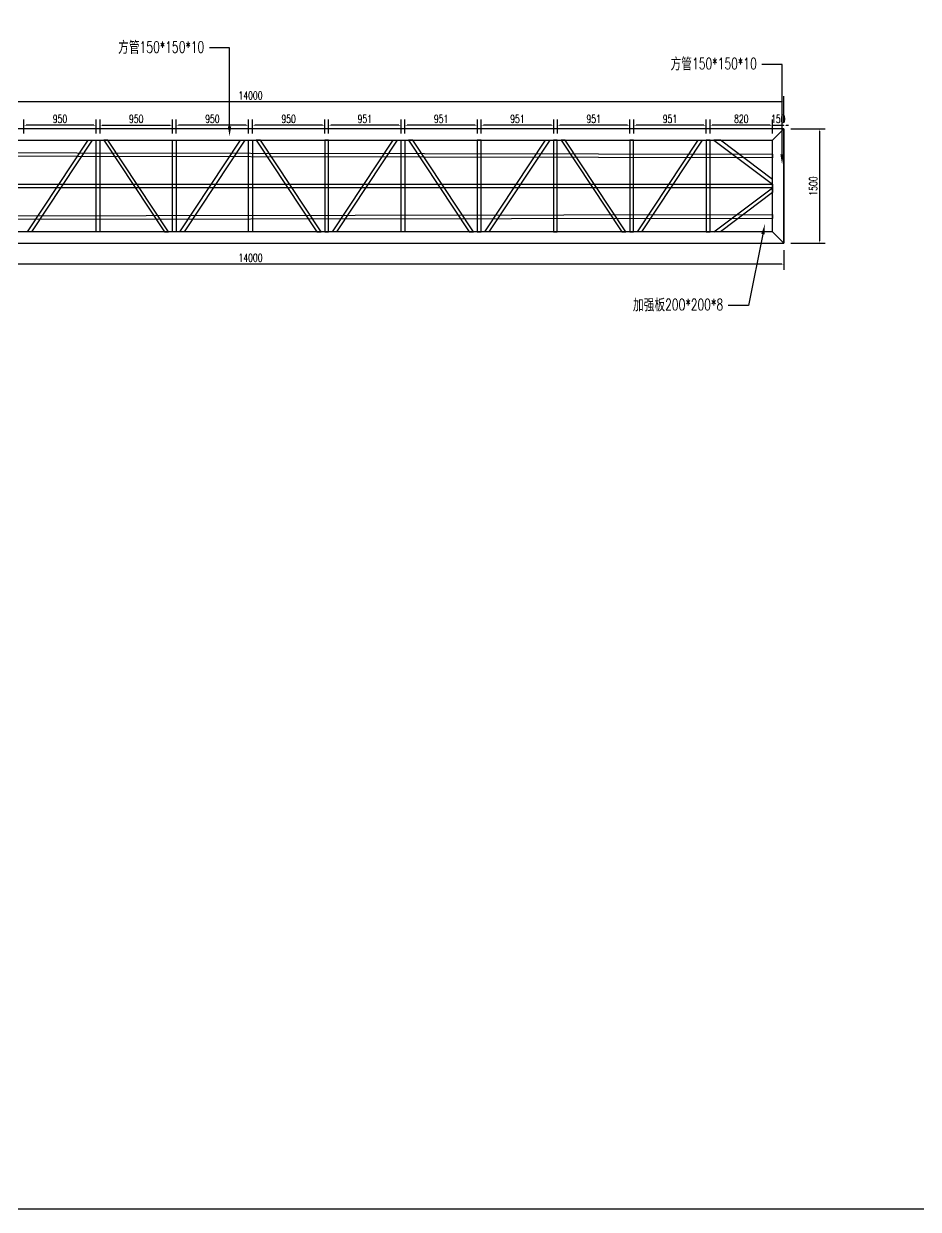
# Model space of a CAD drawing. Header units: millimetres. Extents: x -1612139 to -1300424, y 1145038 to 1536160.
# Drawn here: x -1499988 to -1488249, y 1148054 to 1163608 of the extents above; entities that cross this region are included whole.
import ezdxf
from ezdxf import colors
from ezdxf.entities.mleader import LeaderData, LeaderLine
from ezdxf.math import Vec2, Vec3

# ---------------------------------------------------------------- set-up
doc = ezdxf.new("R2010")
doc.units = ezdxf.units.MM
doc.header["$LTSCALE"] = 1000
doc.layers.get('0').update_dxf_attribs({"linetype": 'CONTINUOUS'})
doc.layers.get('DEFPOINTS').update_dxf_attribs({"linetype": 'CONTINUOUS'})
for name, color, linetype in [('W-_BOLLARD系船栓', 4, 'CONTINUOUS'), ('W-STEEL_KEEL钢龙骨', 5, 'CONTINUOUS'), ('尺寸', 6, 'CONTINUOUS'), ('方管150X150X12', 3, 'CONTINUOUS'), ('结构', 1, 'CONTINUOUS')]:
    doc.layers.add(name, color=color, linetype=linetype)
doc.layers.add('成片房屋', color=1, linetype='CONTINUOUS', lineweight=0)
doc.styles.get("Standard").update_dxf_attribs({"font": 'simplex.shx', "width": 0.7, "bigfont": 'hztxt.shx'})
doc.styles.add('STANDARD_T3', font='simplex.shx', dxfattribs={"width": 0.7, "bigfont": 'gbcbig.shx'})
doc.dimstyles.new('W&&30', dxfattribs={"dimtxt": 105, "dimasz": 30, "dimexe": 75, "dimexo": 90, "dimgap": 30, "dimtad": 1, "dimdec": 0, "dimzin": 0, "dimdsep": 46, "dimtxsty": 'STANDARD_T3', "dimcen": 0.09, "dimclrd": 1, "dimclre": 1, "dimclrt": 7, "dimazin": 2, "dimtfac": 1, "dimtdec": 0, "dimtix": 1, "dimtmove": 2, "dimatfit": 3, "dimfxl": 100, "dimtolj": 1, "dimtzin": 0, "dimarcsym": 0})

# ---------------------------------------------------------------- blocks, each defined once
blk = doc.blocks.new('*D304')
at = {"layer": 'DEFPOINTS', "color": 0, "transparency": 16777216}
for p in [(-1491983, 1162276), (-1491983, 1162078), (-1491032, 1162078)]:
    blk.add_point(p, dxfattribs=at)
at = {"layer": '成片房屋', "color": 1, "lineweight": -2, "transparency": 16777216}
for p, q in [((-1491983, 1162168), (-1491983, 1162351)), ((-1491062, 1162276), (-1491953, 1162276)), ((-1491032, 1162168), (-1491032, 1162351))]:
    blk.add_line(p, q, dxfattribs=at)
at = {"layer": '成片房屋', "color": 1, "transparency": 16777216}
for points in [[(-1491953, 1162281), (-1491953, 1162271), (-1491983, 1162276)], [(-1491062, 1162281), (-1491062, 1162271), (-1491032, 1162276)]]:
    blk.add_solid(points, dxfattribs=at)
at = {"layer": '成片房屋', "color": 7, "transparency": 16777216, "insert": (-1491508, 1162359), "char_height": 105, "attachment_point": 5, "style": 'STANDARD_T3'}
blk.add_mtext('\\A1;951', dxfattribs=at)
blk = doc.blocks.new('*D305')
at = {"layer": 'DEFPOINTS', "color": 0, "transparency": 16777216}
for p in [(-1492984, 1162276), (-1492984, 1162078), (-1492033, 1162078)]:
    blk.add_point(p, dxfattribs=at)
at = {"layer": '成片房屋', "color": 1, "lineweight": -2, "transparency": 16777216}
for p, q in [((-1492984, 1162168), (-1492984, 1162351)), ((-1492063, 1162276), (-1492954, 1162276)), ((-1492033, 1162168), (-1492033, 1162351))]:
    blk.add_line(p, q, dxfattribs=at)
at = {"layer": '成片房屋', "color": 1, "transparency": 16777216}
for points in [[(-1492954, 1162281), (-1492954, 1162271), (-1492984, 1162276)], [(-1492063, 1162281), (-1492063, 1162271), (-1492033, 1162276)]]:
    blk.add_solid(points, dxfattribs=at)
at = {"layer": '成片房屋', "color": 7, "transparency": 16777216, "insert": (-1492509, 1162359), "char_height": 105, "attachment_point": 5, "style": 'STANDARD_T3'}
blk.add_mtext('\\A1;951', dxfattribs=at)
blk = doc.blocks.new('*D306')
at = {"layer": 'DEFPOINTS', "color": 0, "transparency": 16777216}
for p in [(-1493985, 1162276), (-1493985, 1162078), (-1493034, 1162078)]:
    blk.add_point(p, dxfattribs=at)
at = {"layer": '成片房屋', "color": 1, "lineweight": -2, "transparency": 16777216}
for p, q in [((-1493985, 1162168), (-1493985, 1162351)), ((-1493064, 1162276), (-1493955, 1162276)), ((-1493034, 1162168), (-1493034, 1162351))]:
    blk.add_line(p, q, dxfattribs=at)
at = {"layer": '成片房屋', "color": 1, "transparency": 16777216}
for points in [[(-1493955, 1162281), (-1493955, 1162271), (-1493985, 1162276)], [(-1493064, 1162281), (-1493064, 1162271), (-1493034, 1162276)]]:
    blk.add_solid(points, dxfattribs=at)
at = {"layer": '成片房屋', "color": 7, "transparency": 16777216, "insert": (-1493510, 1162359), "char_height": 105, "attachment_point": 5, "style": 'STANDARD_T3'}
blk.add_mtext('\\A1;951', dxfattribs=at)
blk = doc.blocks.new('*D307')
at = {"layer": 'DEFPOINTS', "color": 0, "transparency": 16777216}
for p in [(-1494986, 1162276), (-1494986, 1162078), (-1494035, 1162078)]:
    blk.add_point(p, dxfattribs=at)
at = {"layer": '成片房屋', "color": 1, "lineweight": -2, "transparency": 16777216}
for p, q in [((-1494986, 1162168), (-1494986, 1162351)), ((-1494065, 1162276), (-1494956, 1162276)), ((-1494035, 1162168), (-1494035, 1162351))]:
    blk.add_line(p, q, dxfattribs=at)
at = {"layer": '成片房屋', "color": 1, "transparency": 16777216}
for points in [[(-1494956, 1162281), (-1494956, 1162271), (-1494986, 1162276)], [(-1494065, 1162281), (-1494065, 1162271), (-1494035, 1162276)]]:
    blk.add_solid(points, dxfattribs=at)
at = {"layer": '成片房屋', "color": 7, "transparency": 16777216, "insert": (-1494511, 1162359), "char_height": 105, "attachment_point": 5, "style": 'STANDARD_T3'}
blk.add_mtext('\\A1;951', dxfattribs=at)
blk = doc.blocks.new('*D308')
at = {"layer": 'DEFPOINTS', "color": 0, "transparency": 16777216}
for p in [(-1495987, 1162276), (-1495987, 1162078), (-1495036, 1162078)]:
    blk.add_point(p, dxfattribs=at)
at = {"layer": '成片房屋', "color": 1, "lineweight": -2, "transparency": 16777216}
for p, q in [((-1495987, 1162168), (-1495987, 1162351)), ((-1495066, 1162276), (-1495957, 1162276)), ((-1495036, 1162168), (-1495036, 1162351))]:
    blk.add_line(p, q, dxfattribs=at)
at = {"layer": '成片房屋', "color": 1, "transparency": 16777216}
for points in [[(-1495957, 1162281), (-1495957, 1162271), (-1495987, 1162276)], [(-1495066, 1162281), (-1495066, 1162271), (-1495036, 1162276)]]:
    blk.add_solid(points, dxfattribs=at)
at = {"layer": '成片房屋', "color": 7, "transparency": 16777216, "insert": (-1495512, 1162359), "char_height": 105, "attachment_point": 5, "style": 'STANDARD_T3'}
blk.add_mtext('\\A1;951', dxfattribs=at)
blk = doc.blocks.new('*D309')
at = {"layer": 'DEFPOINTS', "color": 0, "transparency": 16777216}
for p in [(-1496987, 1162276), (-1496987, 1162078), (-1496037, 1162078)]:
    blk.add_point(p, dxfattribs=at)
at = {"layer": '成片房屋', "color": 1, "lineweight": -2, "transparency": 16777216}
for p, q in [((-1496987, 1162168), (-1496987, 1162351)), ((-1496067, 1162276), (-1496957, 1162276)), ((-1496037, 1162168), (-1496037, 1162351))]:
    blk.add_line(p, q, dxfattribs=at)
at = {"layer": '成片房屋', "color": 1, "transparency": 16777216}
for points in [[(-1496957, 1162281), (-1496957, 1162271), (-1496987, 1162276)], [(-1496067, 1162281), (-1496067, 1162271), (-1496037, 1162276)]]:
    blk.add_solid(points, dxfattribs=at)
at = {"layer": '成片房屋', "color": 7, "transparency": 16777216, "insert": (-1496512, 1162359), "char_height": 105, "attachment_point": 5, "style": 'STANDARD_T3'}
blk.add_mtext('\\A1;950', dxfattribs=at)
blk = doc.blocks.new('*D310')
at = {"layer": 'DEFPOINTS', "color": 0, "transparency": 16777216}
for p in [(-1499987, 1162276), (-1499987, 1162078), (-1499037, 1162078)]:
    blk.add_point(p, dxfattribs=at)
at = {"layer": '成片房屋', "color": 1, "lineweight": -2, "transparency": 16777216}
for p, q in [((-1499987, 1162168), (-1499987, 1162351)), ((-1499067, 1162276), (-1499957, 1162276)), ((-1499037, 1162168), (-1499037, 1162351))]:
    blk.add_line(p, q, dxfattribs=at)
at = {"layer": '成片房屋', "color": 1, "transparency": 16777216}
for points in [[(-1499957, 1162281), (-1499957, 1162271), (-1499987, 1162276)], [(-1499067, 1162281), (-1499067, 1162271), (-1499037, 1162276)]]:
    blk.add_solid(points, dxfattribs=at)
at = {"layer": '成片房屋', "color": 7, "transparency": 16777216, "insert": (-1499512, 1162359), "char_height": 105, "attachment_point": 5, "style": 'STANDARD_T3'}
blk.add_mtext('\\A1;950', dxfattribs=at)
blk = doc.blocks.new('*D379')
at = {"layer": 'DEFPOINTS', "color": 0, "transparency": 16777216}
for p in [(-1490982, 1162276), (-1490982, 1162078), (-1490162, 1162078)]:
    blk.add_point(p, dxfattribs=at)
at = {"layer": '成片房屋', "color": 1, "lineweight": -2, "transparency": 16777216}
for p, q in [((-1490982, 1162168), (-1490982, 1162351)), ((-1490192, 1162276), (-1490952, 1162276)), ((-1490162, 1162168), (-1490162, 1162351))]:
    blk.add_line(p, q, dxfattribs=at)
at = {"layer": '成片房屋', "color": 1, "transparency": 16777216}
for points in [[(-1490952, 1162281), (-1490952, 1162271), (-1490982, 1162276)], [(-1490192, 1162281), (-1490192, 1162271), (-1490162, 1162276)]]:
    blk.add_solid(points, dxfattribs=at)
at = {"layer": '成片房屋', "color": 7, "transparency": 16777216, "insert": (-1490572, 1162359), "char_height": 105, "attachment_point": 5, "style": 'STANDARD_T3'}
blk.add_mtext('\\A1;820', dxfattribs=at)
blk = doc.blocks.new('*D314')
at = {"layer": 'DEFPOINTS', "color": 0, "transparency": 16777216}
for p in [(-1490012, 1162276), (-1490012, 1162228), (-1490162, 1162078)]:
    blk.add_point(p, dxfattribs=at)
at = {"layer": '成片房屋', "color": 1, "lineweight": -2, "transparency": 16777216}
for p, q in [((-1490192, 1162276), (-1490222, 1162276)), ((-1490162, 1162168), (-1490162, 1162351)), ((-1490162, 1162276), (-1490012, 1162276)), ((-1490012, 1162318), (-1490012, 1162351)), ((-1489982, 1162276), (-1489952, 1162276))]:
    blk.add_line(p, q, dxfattribs=at)
at = {"layer": '成片房屋', "color": 1, "transparency": 16777216}
for points in [[(-1490192, 1162281), (-1490192, 1162271), (-1490162, 1162276)], [(-1489982, 1162281), (-1489982, 1162271), (-1490012, 1162276)]]:
    blk.add_solid(points, dxfattribs=at)
at = {"layer": '成片房屋', "color": 7, "transparency": 16777216, "insert": (-1490087, 1162359), "char_height": 105, "attachment_point": 5, "style": 'STANDARD_T3'}
blk.add_mtext('\\A1;150', dxfattribs=at)
blk = doc.blocks.new('*D315')
at = {"layer": 'DEFPOINTS', "color": 0, "transparency": 16777216}
for p in [(-1504012, 1160728), (-1490012, 1160728), (-1504012, 1160454)]:
    blk.add_point(p, dxfattribs=at)
at = {"layer": '成片房屋', "color": 1, "lineweight": -2, "transparency": 16777216}
for p, q in [((-1504012, 1160638), (-1504012, 1160379)), ((-1490012, 1160638), (-1490012, 1160379)), ((-1490042, 1160454), (-1503982, 1160454))]:
    blk.add_line(p, q, dxfattribs=at)
at = {"layer": '成片房屋', "color": 1, "transparency": 16777216}
for points in [[(-1503982, 1160459), (-1503982, 1160449), (-1504012, 1160454)], [(-1490042, 1160459), (-1490042, 1160449), (-1490012, 1160454)]]:
    blk.add_solid(points, dxfattribs=at)
at = {"layer": '成片房屋', "color": 7, "transparency": 16777216, "insert": (-1497012, 1160537), "char_height": 105, "attachment_point": 5, "style": 'STANDARD_T3'}
blk.add_mtext('\\A1;14000', dxfattribs=at)
blk = doc.blocks.new('*D381')
at = {"layer": 'DEFPOINTS', "color": 0, "transparency": 16777216}
for p in [(-1504012, 1162583), (-1504012, 1162228), (-1490012, 1162228)]:
    blk.add_point(p, dxfattribs=at)
at = {"layer": '成片房屋', "color": 1, "lineweight": -2, "transparency": 16777216}
for p, q in [((-1504012, 1162318), (-1504012, 1162658)), ((-1490042, 1162583), (-1503982, 1162583)), ((-1490012, 1162318), (-1490012, 1162658))]:
    blk.add_line(p, q, dxfattribs=at)
at = {"layer": '成片房屋', "color": 1, "transparency": 16777216}
for points in [[(-1503982, 1162588), (-1503982, 1162578), (-1504012, 1162583)], [(-1490042, 1162588), (-1490042, 1162578), (-1490012, 1162583)]]:
    blk.add_solid(points, dxfattribs=at)
at = {"layer": '成片房屋', "color": 7, "transparency": 16777216, "insert": (-1497012, 1162666), "char_height": 105, "attachment_point": 5, "style": 'STANDARD_T3'}
blk.add_mtext('\\A1;14000', dxfattribs=at)
blk = doc.blocks.new('*D386')
at = {"layer": 'DEFPOINTS', "color": 0, "transparency": 16777216}
for p in [(-1490012, 1162228), (-1490012, 1160728), (-1489545, 1160728)]:
    blk.add_point(p, dxfattribs=at)
at = {"layer": '成片房屋', "color": 1, "lineweight": -2, "transparency": 16777216}
for p, q in [((-1489922, 1162228), (-1489470, 1162228)), ((-1489545, 1162198), (-1489545, 1160758)), ((-1489922, 1160728), (-1489470, 1160728))]:
    blk.add_line(p, q, dxfattribs=at)
at = {"layer": '成片房屋', "color": 1, "transparency": 16777216}
for points in [[(-1489550, 1162198), (-1489540, 1162198), (-1489545, 1162228)], [(-1489550, 1160758), (-1489540, 1160758), (-1489545, 1160728)]]:
    blk.add_solid(points, dxfattribs=at)
at = {"layer": '成片房屋', "color": 7, "transparency": 16777216, "insert": (-1489627, 1161478), "char_height": 105, "attachment_point": 5, "rotation": 90, "style": 'STANDARD_T3'}
blk.add_mtext('\\A1;1500', dxfattribs=at)
blk = doc.blocks.new('*D337')
at = {"layer": 'DEFPOINTS', "color": 0, "transparency": 16777216}
for p in [(-1498037, 1162276), (-1498987, 1162078), (-1498037, 1162078)]:
    blk.add_point(p, dxfattribs=at)
at = {"layer": '成片房屋', "color": 1, "lineweight": -2, "transparency": 16777216}
for p, q in [((-1498987, 1162168), (-1498987, 1162351)), ((-1498957, 1162276), (-1498067, 1162276)), ((-1498037, 1162168), (-1498037, 1162351))]:
    blk.add_line(p, q, dxfattribs=at)
at = {"layer": '成片房屋', "color": 1, "transparency": 16777216}
for points in [[(-1498957, 1162281), (-1498957, 1162271), (-1498987, 1162276)], [(-1498067, 1162281), (-1498067, 1162271), (-1498037, 1162276)]]:
    blk.add_solid(points, dxfattribs=at)
at = {"layer": '成片房屋', "color": 7, "transparency": 16777216, "insert": (-1498512, 1162359), "char_height": 105, "attachment_point": 5, "style": 'STANDARD_T3'}
blk.add_mtext('\\A1;950', dxfattribs=at)
blk = doc.blocks.new('*D338')
at = {"layer": 'DEFPOINTS', "color": 0, "transparency": 16777216}
for p in [(-1497987, 1162276), (-1497987, 1162078), (-1497037, 1162078)]:
    blk.add_point(p, dxfattribs=at)
at = {"layer": '成片房屋', "color": 1, "lineweight": -2, "transparency": 16777216}
for p, q in [((-1497987, 1162168), (-1497987, 1162351)), ((-1497067, 1162276), (-1497957, 1162276)), ((-1497037, 1162168), (-1497037, 1162351))]:
    blk.add_line(p, q, dxfattribs=at)
at = {"layer": '成片房屋', "color": 1, "transparency": 16777216}
for points in [[(-1497957, 1162281), (-1497957, 1162271), (-1497987, 1162276)], [(-1497067, 1162281), (-1497067, 1162271), (-1497037, 1162276)]]:
    blk.add_solid(points, dxfattribs=at)
at = {"layer": '成片房屋', "color": 7, "transparency": 16777216, "insert": (-1497512, 1162359), "char_height": 105, "attachment_point": 5, "style": 'STANDARD_T3'}
blk.add_mtext('\\A1;950', dxfattribs=at)

msp = doc.modelspace()

# ---------------------------------------------------------------- linework, layer by layer
at = {"layer": 'W-_BOLLARD系船栓'}
msp.add_lwpolyline([(-1535014.6, 1221496), (-1460921.8, 1221496), (-1460921.8, 1148053.8), (-1535014.6, 1148053.8)], close=True, dxfattribs=at)
at = {"layer": 'W-STEEL_KEEL钢龙骨', "color": 4}
for points in [[(-1503862.1, 1161923.1), (-1490162.1, 1161896.7), (-1490162.1, 1161846.7), (-1503862.1, 1161873.1)], [(-1503862.1, 1161503.1), (-1490162.1, 1161503.1), (-1490162.1, 1161453.1), (-1503862.1, 1161453.1)], [(-1503862.1, 1161083.1), (-1490162.1, 1161103.1), (-1490162.1, 1161053.1), (-1503862.1, 1161033.1)]]:
    msp.add_lwpolyline(points, close=True, dxfattribs=at)
at = {"layer": '尺寸'}
msp.add_line((-1490012.1, 1160728.1), (-1490012.1, 1162228.1), dxfattribs=at)
at = {"layer": '方管150X150X12'}
for points in [[(-1490012.1, 1162228.1), (-1504012.1, 1162228.1), (-1504012.1, 1162078.1), (-1490162.1, 1162078.1)], [(-1490012.1, 1162228.1), (-1490012.1, 1160728.1), (-1490162.1, 1160878.1), (-1490162.1, 1162078.1)], [(-1490162.1, 1160878.1), (-1504012.1, 1160878.1), (-1504012.1, 1160728.1), (-1490012.1, 1160728.1)]]:
    msp.add_lwpolyline(points, close=True, dxfattribs=at)
at = {"layer": '结构'}
for points in [[(-1499088.1, 1162078.1), (-1499885, 1160878.1), (-1499939.1, 1160878.1), (-1499142.4, 1162078.1)], [(-1498988.1, 1162078.1), (-1498988.1, 1160878.1), (-1499038.1, 1160878.1), (-1499038.1, 1162078.1)], [(-1498938.1, 1162078.1), (-1498141.3, 1160878.1), (-1498087.1, 1160878.1), (-1498883.9, 1162078.1)], [(-1497987.1, 1162078.1), (-1497987.1, 1160878.1), (-1498037.1, 1160878.1), (-1498037.1, 1162078.1)], [(-1497087.1, 1162078.1), (-1497884, 1160878.1), (-1497938.1, 1160878.1), (-1497141.4, 1162078.1)], [(-1496987.1, 1162078.1), (-1496987.1, 1160878.1), (-1497037.1, 1160878.1), (-1497037.1, 1162078.1)], [(-1496937.1, 1162078.1), (-1496140.3, 1160878.1), (-1496086.1, 1160878.1), (-1496882.9, 1162078.1)], [(-1496037.1, 1162078.1), (-1496037.1, 1160878.1), (-1495987.1, 1160878.1), (-1495987.1, 1162078.1)], [(-1495086.1, 1162078.1), (-1495883, 1160878.1), (-1495937.1, 1160878.1), (-1495140.4, 1162078.1)], [(-1494987.1, 1162078.1), (-1494987.1, 1160878.1), (-1495037.1, 1160878.1), (-1495037.1, 1162078.1)], [(-1494938.1, 1162078.1), (-1494141.3, 1160878.1), (-1494087.1, 1160878.1), (-1494883.9, 1162078.1)], [(-1494037.1, 1162078.1), (-1494037.1, 1160878.1), (-1493987.1, 1160878.1), (-1493987.1, 1162078.1)], [(-1493086.1, 1162078.1), (-1493883, 1160878.1), (-1493937.1, 1160878.1), (-1493140.4, 1162078.1)], [(-1493036.1, 1162078.1), (-1493036.1, 1160878.1), (-1492986.1, 1160878.1), (-1492986.1, 1162078.1)], [(-1492936.1, 1162078.1), (-1492139.3, 1160878.1), (-1492085.1, 1160878.1), (-1492881.9, 1162078.1)], [(-1492035.1, 1162078.1), (-1492035.1, 1160878.1), (-1491985.1, 1160878.1), (-1491985.1, 1162078.1)], [(-1491084.1, 1162078.1), (-1491881, 1160878.1), (-1491935.1, 1160878.1), (-1491138.4, 1162078.1)], [(-1491032.1, 1162078.1), (-1491032.1, 1160878.1), (-1490982.1, 1160878.1), (-1490982.1, 1162078.1)], [(-1490932.1, 1162079.1), (-1490162.1, 1161503.6), (-1490162.1, 1161564.9), (-1490845.7, 1162079.1)], [(-1490932.1, 1160878.1), (-1490162.1, 1161453.6), (-1490162.1, 1161392.3), (-1490845.7, 1160878.1)]]:
    msp.add_lwpolyline(points, close=True, dxfattribs=at)

# ---------------------------------------------------------------- dimensions: what is measured, and where the dimension line sits
at = {"layer": '成片房屋', "color": 1}
for base, p1, p2, angle, picture, middle in [((-1504012.1, 1162583.3), (-1490012.1, 1162228.1), (-1504012.1, 1162228.1), 180, '*D381', (-1497012.1, 1162665.8)), ((-1499987.1, 1162276.1), (-1499037.1, 1162078.1), (-1499987.1, 1162078.1), 180, '*D310', (-1499512.1, 1162358.6)), ((-1498037.1, 1162276.1), (-1498987.1, 1162078.1), (-1498037.1, 1162078.1), 180, '*D337', (-1498512.1, 1162358.6)), ((-1497987.1, 1162276.1), (-1497037.1, 1162078.1), (-1497987.1, 1162078.1), 180, '*D338', (-1497512.1, 1162358.6)), ((-1496987.1, 1162276.1), (-1496037.1, 1162078.1), (-1496987.1, 1162078.1), 180, '*D309', (-1496512.1, 1162358.6)), ((-1495987.1, 1162276.1), (-1495036.1, 1162078.1), (-1495987.1, 1162078.1), 180, '*D308', (-1495511.6, 1162358.6)), ((-1494986.1, 1162276.1), (-1494035.1, 1162078.1), (-1494986.1, 1162078.1), 180, '*D307', (-1494510.6, 1162358.6)), ((-1493985.1, 1162276.1), (-1493034.1, 1162078.1), (-1493985.1, 1162078.1), 180, '*D306', (-1493509.6, 1162358.6)), ((-1492984.1, 1162276.1), (-1492033.1, 1162078.1), (-1492984.1, 1162078.1), 180, '*D305', (-1492508.6, 1162358.6)), ((-1491983.1, 1162276.1), (-1491032.1, 1162078.1), (-1491983.1, 1162078.1), 180, '*D304', (-1491507.6, 1162358.6)), ((-1490982.1, 1162276.1), (-1490162.1, 1162078.1), (-1490982.1, 1162078.1), 180, '*D379', (-1490572.1, 1162358.6)), ((-1490012.1, 1162276.1), (-1490162.1, 1162078.1), (-1490012.1, 1162228.1), 180, '*D314', (-1490087.1, 1162358.6)), ((-1489544.7, 1160728.1), (-1490012.1, 1162228.1), (-1490012.1, 1160728.1), 90, '*D386', (-1489627.2, 1161478.1)), ((-1504012.1, 1160454.2), (-1490012.1, 1160728.1), (-1504012.1, 1160728.1), 180, '*D315', (-1497012.1, 1160536.7))]:
    dim = msp.add_linear_dim(base=base, p1=p1, p2=p2, angle=angle, dimstyle='W&&30', dxfattribs=at)
    dim.commit()
    dim.dimension.update_dxf_attribs({"geometry": picture, "text_midpoint": middle})

# ---------------------------------------------------------------- leaders
at = {"color": 3}
ml = msp.add_multileader_mtext('Standard', dxfattribs=at)
ml.set_content('{\\fSimSun|b0|i0|c134|p2;方管}150*150*10', color=3)
ml.set_leader_properties()
ml.build(insert=Vec2(0, 0))
ml.multileader.update_dxf_attribs({"dogleg_length": 265.4, "arrow_head_size": 132.7})
ctx = ml.context
ctx.base_point, ctx.char_height, ctx.arrow_head_size, ctx.landing_gap_size, ctx.plane_origin = Vec3(-1498832.1, 1163290.7), 147.456, 132.7, 66.4, Vec3(-1497286.8, 1170113.9)
ctx.text_align_type = 2
notes = []
notes.append((ctx, [(0, (1, 1, 0), (-1497286.8, 1163290.7), (-1, 0), 265.4, [(0, [(-1497286.8, 1162129.5)], 0, [])])]))
ctx.mtext.insert, ctx.mtext.alignment, ctx.mtext.flow_direction = Vec3(-1497618.5, 1163375.1), 3, 5
ml = msp.add_multileader_mtext('Standard', dxfattribs=at)
ml.set_content('{\\fSimSun|b0|i0|c134|p2;方管}150*150*10 ', color=3)
ml.set_leader_properties()
ml.build(insert=Vec2(0, 0))
ml.multileader.update_dxf_attribs({"dogleg_length": 265.4, "arrow_head_size": 132.7})
ctx = ml.context
ctx.base_point, ctx.char_height, ctx.arrow_head_size, ctx.landing_gap_size, ctx.plane_origin = Vec3(-1491582.8, 1163073.8), 147.456, 132.7, 66.4, Vec3(-1489037.4, 1170362.6)
ctx.text_align_type = 2
notes.append((ctx, [(0, (1, 1, 0), (-1490037.4, 1163073.8), (-1, 0), 265.4, [(0, [(-1490037.4, 1161762.5)], 0, [])])]))
ctx.mtext.insert, ctx.mtext.alignment, ctx.mtext.flow_direction = Vec3(-1490369.2, 1163158.2), 3, 5
ml = msp.add_multileader_mtext('Standard', dxfattribs=at)
ml.set_content('{\\fSimSun|b0|i0|c134|p2;加强板}200*200*8 ', color=3)
ml.set_leader_properties()
ml.build(insert=Vec2(0, 0))
ml.multileader.update_dxf_attribs({"dogleg_length": 265.4, "arrow_head_size": 132.7})
ctx = ml.context
ctx.base_point, ctx.char_height, ctx.arrow_head_size, ctx.landing_gap_size, ctx.plane_origin = Vec3(-1492125.9, 1159911.6), 147.456, 132.7, 66.4, Vec3(-1490426.2, 1166359.6)
ctx.text_align_type = 2
notes.append((ctx, [(1, (1, 1, 0), (-1490478.8, 1159911.6), (-1, 0), 265.4, [(0, [(-1490262.1, 1160978.1)], 0, [])])]))
ctx.mtext.insert, ctx.mtext.alignment, ctx.mtext.flow_direction = Vec3(-1490810.6, 1159996.4), 3, 5
for ctx, leaders in notes:
    for number, flags, end, landing, length, lines in leaders:
        leader = LeaderData()
        leader.index, (leader.has_last_leader_line, leader.has_dogleg_vector, leader.attachment_direction) = number, flags
        leader.last_leader_point, leader.dogleg_vector, leader.dogleg_length = Vec3(end), Vec3(landing), length
        for number, points, colour, breaks in lines:
            line = LeaderLine()
            line.index, line.vertices, line.color, line.breaks = number, Vec3.list(points), colors.encode_raw_color(colour), breaks
            leader.lines.append(line)
        ctx.leaders.append(leader)

doc.saveas('drawing.dxf')
